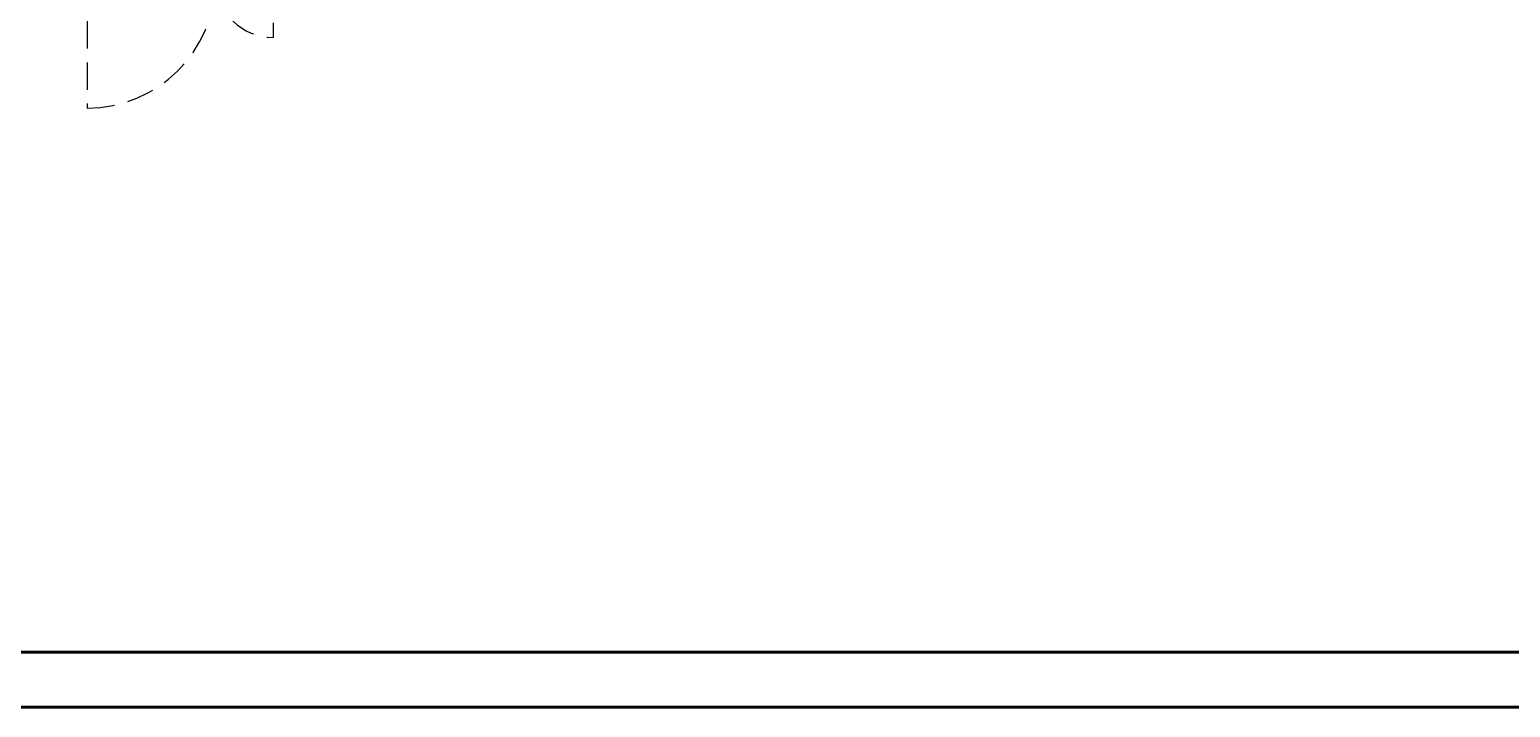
# Model space of a CAD drawing. Header units: millimetres. Extents: x 1769 to 2783, y -1222 to -971.
# Drawn here: x 2661.76 to 2675.21, y -1017.59 to -1011.43 of the extents above; entities that cross this region are included whole.
import ezdxf

# ---------------------------------------------------------------- set-up
doc = ezdxf.new("R2010")
doc.units = ezdxf.units.MM
doc.linetypes.add('HIDDEN', pattern=[0.375, 0.25, -0.125])
doc.layers.add('PIALSTRI', color=7, linetype='Continuous')
doc.layers.add('quote', color=6, linetype='Continuous')

msp = doc.modelspace()

# ---------------------------------------------------------------- linework, layer by layer
at = {"color": 1, "linetype": 'HIDDEN'}
for p, q in [((2662.279, -1010.978), (2662.279, -1012.144)), ((2663.969, -1010.993), (2663.969, -1011.503))]:
    msp.add_line(p, q, dxfattribs=at)
for centre, radius, start, end in [((2662.279, -1010.978), 1.166, 270, 359.2627), ((2663.969, -1010.978), 0.524, 181.6391, 270)]:
    msp.add_arc(centre, radius, start, end, dxfattribs=at)
at = {"layer": 'PIALSTRI', "lineweight": 60, "ltscale": 0.2}
msp.add_line((2632.642, -1017.085), (2692.269, -1017.085), dxfattribs=at)
at = {"layer": 'quote', "lineweight": 60, "ltscale": 0.2}
msp.add_line((2607.114, -1017.085), (2782.413, -1017.085), dxfattribs=at)
for points in [[(2606.614, -970.741), (2782.913, -970.741), (2782.913, -1017.585), (2606.614, -1017.585)], [(2607.114, -971.241), (2782.413, -971.241), (2782.413, -1017.085), (2607.114, -1017.085)]]:
    msp.add_lwpolyline(points, close=True, dxfattribs=at)

doc.saveas('drawing.dxf')
